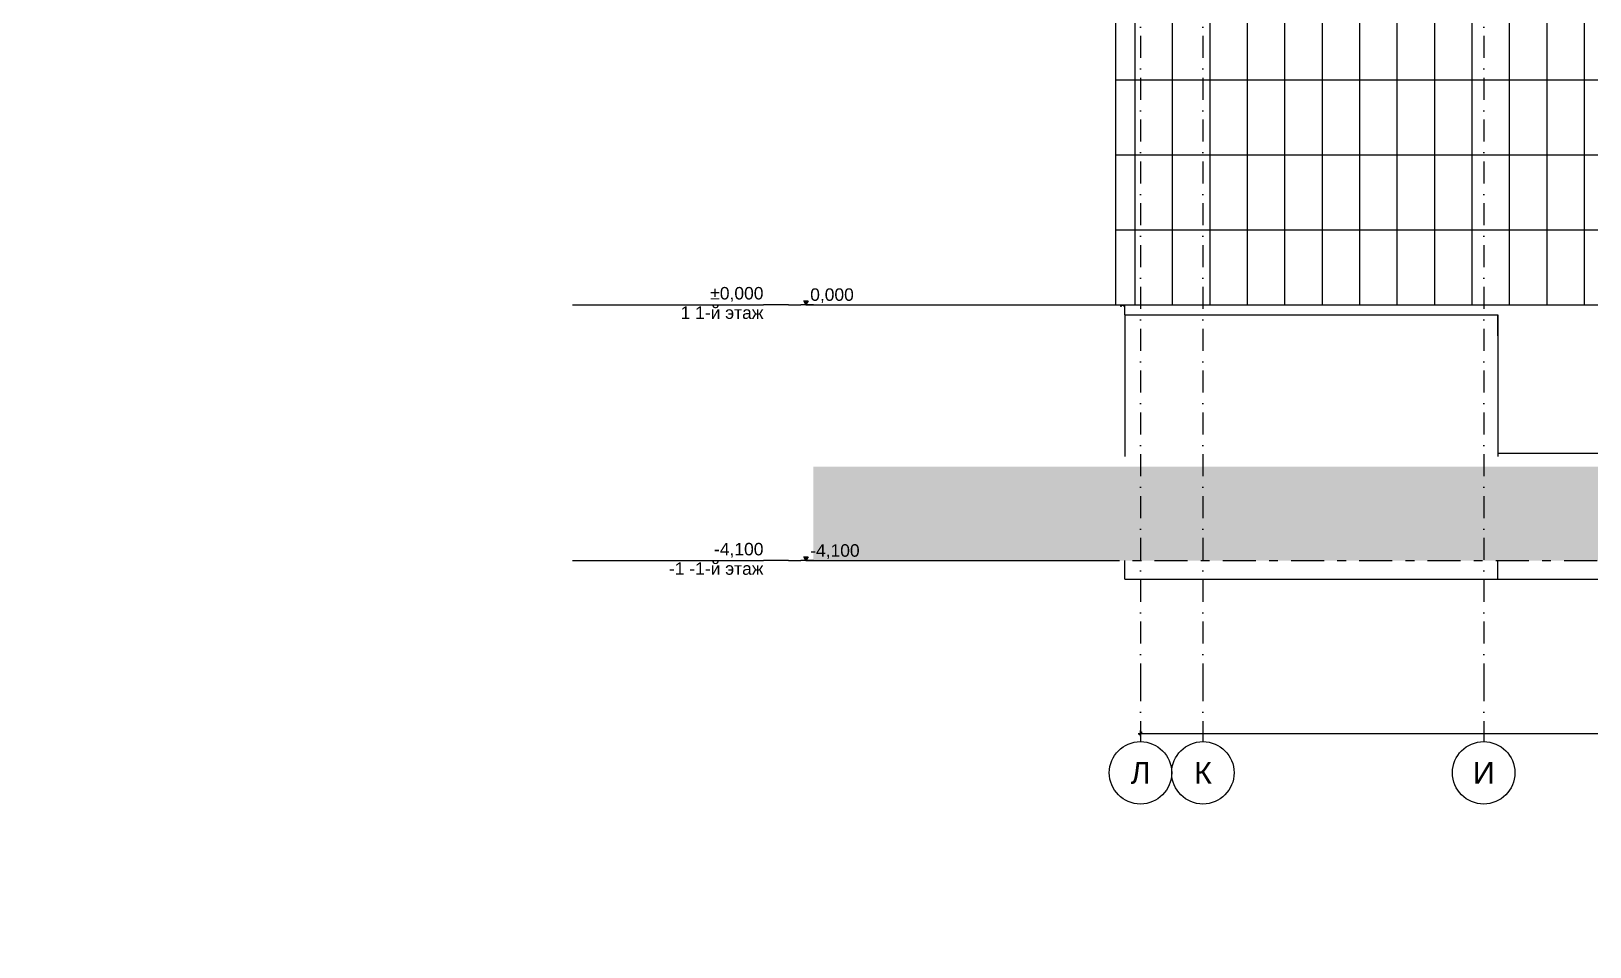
# Model space of a CAD drawing. Header units: millimetres. Extents: x 1499747 to 4341325, y -28481 to 441852.
# Drawn here: x 4251979 to 4276957, y 270565 to 285236 of the extents above; entities that cross this region are included whole.
import ezdxf
from ezdxf.xclip import XClip

# ---------------------------------------------------------------- set-up
doc = ezdxf.new("R2010")
doc.units = ezdxf.units.MM
doc.header["$MEASUREMENT"] = 0
doc.header["$XCLIPFRAME"] = 0
doc.linetypes.add('Штрих-Штриховая', pattern=[1093.611073, 529.166651, -211.666656, 141.111112, -211.666656])
doc.linetypes.add('Штрихпунктирная', pattern=[670.277762, 352.777767, -176.388884, 0, -141.111112])
for name, color, linetype, lineweight in [('2  Фасад_26_Штамп с подписью_Ном._пера__7_Ном._пера__7', 7, 'Continuous', 18), ('3 Фасад_27_0_Ном._пера__1_Ном._пера__7', 7, 'Continuous', 18), ('3 Фасад_27_0_Ном._пера__20_Ном._пера__1', 1, 'Continuous', 18), ('3 Фасад_27_Витражные окна_Ном._пера__1_Ном._пера__7', 7, 'Continuous', 18), ('3 Фасад_27_Конструктив - Колонны_Ном._пера__8_Ном._пера__12', 12, 'Continuous', 18), ('3 Фасад_27_Конструктив - Перекрытия_Ном._пера__89_Ном._пера__111', 111, 'Continuous', 18), ('3 Фасад_27_Конструктив - Стены Несущие_Ном._пера__87_Ном._пера__251', 250, 'Continuous', 18), ('3 Фасад_27_Местность - Рельеф_Ном._пера__7', 7, 'Continuous', 18), ('3 Фасад_27_Местность - Рельеф_Ном._пера__93_Ном._пера__53', 53, 'Continuous', 18), ('3 Фасад_27_Отделка керамика_Ном._пера__1_Ном._пера__7', 7, 'Continuous', 18), ('3 Фасад_27_Размер - Общий_Ном._пера__1_Ном._пера__7', 7, 'Continuous', 18), ('3 Фасад_27_Сетка кладки_Ном._пера__1_Ном._пера__7', 7, 'Continuous', 18), ('3 Фасад_27_Элемент Модели - Оси_Ном._пера__2_Ном._пера__8', 8, 'Continuous', 18)]:
    doc.layers.add(name, color=color, linetype=linetype, lineweight=lineweight)
doc.layers.add('Чертеж и Рисунок', color=7, linetype='Continuous')
doc.styles.add('СГЕНЕРИР_СТИЛЬ_1', font='')
doc.styles.add('СГЕНЕРИР_СТИЛЬ_2', font='arial.ttf')
doc.styles.get('СГЕНЕРИР_СТИЛЬ_1').set_extended_font_data('GOST Common', italic=True)

# ---------------------------------------------------------------- blocks, each defined once
blk = doc.blocks.new('Чертеж_6_26', base_point=(1593971, 9692))
at = {"layer": '2  Фасад_26_Штамп с подписью_Ном._пера__7_Ном._пера__7', "linetype": 'Continuous', "char_height": 250, "attachment_point": 7, "style": 'СГЕНЕРИР_СТИЛЬ_1'}
for insert in [(1666497, 4078), (1665411, 2895), (1666757, -397)]:
    blk.add_mtext('\\A1;{\\pql;\\fGOST Common|b0|i1|c204|p0;\\W1.000000; }', dxfattribs=dict(at, insert=insert))
blk = doc.blocks.new('Чертеж_7_27', base_point=(1694889, 9891))
at = {"layer": '3 Фасад_27_Местность - Рельеф_Ном._пера__7', "linetype": 'Continuous', "true_color": 0x939598}
blk.add_hatch(color=252, dxfattribs=at).paths.add_polyline_path([(1677947, 5791), (1716089, 5791), (1716089, 7297), (1713261, 7301), (1705006, 7297), (1677947, 7297)])
at = {"layer": '3 Фасад_27_Размер - Общий_Ном._пера__1_Ном._пера__7', "linetype": 'Continuous', "true_color": 0x939598}
for points in [[(1677828, 9891), (1677865, 9954), (1677792, 9954)], [(1677828, 5791), (1677865, 5854), (1677792, 5854)]]:
    blk.add_hatch(color=252, dxfattribs=at).paths.add_polyline_path(points)
at = {"layer": '3 Фасад_27_0_Ном._пера__1_Ном._пера__7', "color": 252, "linetype": 'Continuous', "true_color": 0x939598}
for p, q in [((1674085, 9891), (1677147, 9891)), ((1677547, 9891), (1677147, 9891)), ((1677547, 9891), (1677747, 9891)), ((1677847, 9891), (1677747, 9891)), ((1677947, 9891), (1677847, 9891)), ((1674085, 5791), (1677147, 5791)), ((1677547, 5791), (1677147, 5791)), ((1677547, 5791), (1677747, 5791)), ((1677847, 5791), (1677747, 5791)), ((1677947, 5791), (1677847, 5791))]:
    blk.add_line(p, q, dxfattribs=at)
at = {"layer": '3 Фасад_27_0_Ном._пера__20_Ном._пера__1', "color": 252, "linetype": 'Штрих-Штриховая', "true_color": 0x939598}
for p, q in [((1677947, 9891), (1716089, 9891)), ((1677947, 5791), (1716089, 5791))]:
    blk.add_line(p, q, dxfattribs=at)
at = {"layer": '3 Фасад_27_Витражные окна_Ном._пера__1_Ном._пера__7', "color": 252, "linetype": 'Continuous', "true_color": 0x939598}
for p, q in [((1682869, 9891), (1682869, 9866)), ((1682869, 9866), (1682884, 9866)), ((1682924, 9881), (1682884, 9881)), ((1682884, 9866), (1682884, 9881)), ((1682924, 9866), (1682924, 9881)), ((1682924, 9866), (1682939, 9866))]:
    blk.add_line(p, q, dxfattribs=at)
at = {"layer": '3 Фасад_27_Конструктив - Колонны_Ном._пера__8_Ном._пера__12', "color": 252, "linetype": 'Continuous', "true_color": 0x939598}
blk.add_line((1682939, 9731), (1682939, 9891), dxfattribs=at)
at = {"layer": '3 Фасад_27_Конструктив - Перекрытия_Ном._пера__89_Ном._пера__111', "linetype": 'Continuous'}
for p, q in [((1682939, 5491), (1682939, 5791)), ((1688914, 5491), (1688914, 5791)), ((1682939, 5491), (1688914, 5491)), ((1688914, 5491), (1695139, 5491))]:
    blk.add_line(p, q, dxfattribs=at)
at = {"layer": '3 Фасад_27_Конструктив - Стены Несущие_Ном._пера__87_Ном._пера__251', "color": 252, "linetype": 'Continuous', "true_color": 0x939598}
for p, q in [((1682939, 9731), (1688714, 9731)), ((1682939, 9731), (1682939, 7457)), ((1688714, 9731), (1688914, 9731)), ((1688914, 9731), (1688914, 7457)), ((1688914, 9391), (1688914, 9731)), ((1688914, 9391), (1688914, 7510))]:
    blk.add_line(p, q, dxfattribs=at)
at = {"layer": '3 Фасад_27_Местность - Рельеф_Ном._пера__93_Ном._пера__53', "color": 252, "linetype": 'Continuous', "true_color": 0x939598}
blk.add_line((1688914, 7510), (1695139, 7510), dxfattribs=at)
at = {"layer": '3 Фасад_27_Отделка керамика_Ном._пера__1_Ном._пера__7', "color": 252, "linetype": 'Continuous', "true_color": 0x939598}
for p, q in [((1682789, 19591), (1682789, 9891)), ((1682789, 9891), (1692326, 9891))]:
    blk.add_line(p, q, dxfattribs=at)
at = {"layer": '3 Фасад_27_Размер - Общий_Ном._пера__1_Ном._пера__7', "color": 252, "linetype": 'Continuous', "true_color": 0x939598}
for p, q in [((1677828, 9891), (1677781, 9891)), ((1677828, 9891), (1677792, 9954)), ((1677792, 9954), (1677865, 9954)), ((1677865, 9954), (1677828, 9891)), ((1677828, 9891), (1682489, 9891)), ((1677828, 5791), (1677781, 5791)), ((1677828, 5791), (1677792, 5854)), ((1677792, 5854), (1677865, 5854)), ((1677865, 5854), (1677828, 5791)), ((1677828, 5791), (1682639, 5791)), ((1683151, 3023), (1683189, 3023)), ((1683214, 3048), (1683164, 2998)), ((1683189, 2976), (1683189, 3070)), ((1683189, 3023), (1713089, 3023))]:
    blk.add_line(p, q, dxfattribs=at)
at = {"layer": '3 Фасад_27_Сетка кладки_Ном._пера__1_Ном._пера__7', "color": 252, "linetype": 'Continuous', "true_color": 0x939598, "flags": 128}
for points in [[(1683099, 19591), (1683099, 9891)], [(1683699, 19591), (1683699, 9891)], [(1684299, 19591), (1684299, 9891)], [(1684899, 19591), (1684899, 9891)], [(1685499, 19591), (1685499, 9891)], [(1686099, 19591), (1686099, 9891)], [(1686699, 19591), (1686699, 9891)], [(1687299, 19591), (1687299, 9891)], [(1687899, 19591), (1687899, 9891)], [(1688499, 19591), (1688499, 9891)], [(1689099, 19591), (1689099, 9891)], [(1689699, 19591), (1689699, 9891)], [(1690299, 19591), (1690299, 9891)], [(1682789, 13492), (1692326, 13492)], [(1682789, 12292), (1692326, 12292)], [(1682789, 11092), (1692326, 11092)]]:
    blk.add_lwpolyline(points, dxfattribs=at)
at = {"layer": '3 Фасад_27_Элемент Модели - Оси_Ном._пера__2_Ном._пера__8', "linetype": 'Штрихпунктирная'}
for p, q in [((1683189, 18891), (1683189, 3891)), ((1684189, 18891), (1684189, 3891)), ((1688689, 18891), (1688689, 3891)), ((1683189, 3891), (1683189, 2891)), ((1684189, 3891), (1684189, 2891)), ((1688689, 3891), (1688689, 2891))]:
    blk.add_line(p, q, dxfattribs=at)
at = {"layer": '3 Фасад_27_Элемент Модели - Оси_Ном._пера__2_Ном._пера__8', "linetype": 'Continuous'}
for p, q in [((1683189, 3891), (1683189, 3891)), ((1683189, 3891), (1683189, 3891)), ((1684189, 3891), (1684189, 3891)), ((1684189, 3891), (1684189, 3891)), ((1688689, 3891), (1688689, 3891)), ((1688689, 3891), (1688689, 3891))]:
    blk.add_line(p, q, dxfattribs=at)
for centre in [(1683189, 2391), (1684189, 2391), (1688689, 2391)]:
    blk.add_circle(centre, 500, dxfattribs=at)
at = {"layer": '3 Фасад_27_0_Ном._пера__1_Ном._пера__7', "color": 252, "linetype": 'Continuous', "true_color": 0x939598, "char_height": 200, "attachment_point": 3, "line_spacing_factor": 0.934264, "style": 'СГЕНЕРИР_СТИЛЬ_2'}
for s, insert in [('\\A1;{\\pqr;\\pt0;\\fArial|b0|i0|c204|p0;\\W1.000000;±0,000\\P\\pqr;\\pt0;\\fArial|b0|i0|c204|p0;\\W1.000000;1 1-й этаж}', (1677147, 10175)), ('\\A1;{\\pqr;\\pt0;\\fArial|b0|i0|c204|p0;\\W1.000000;-4,100\\P\\pqr;\\pt0;\\fArial|b0|i0|c204|p0;\\W1.000000;-1 -1-й этаж}', (1677147, 6075))]:
    blk.add_mtext(s, dxfattribs=dict(at, insert=insert))
at = {"layer": '3 Фасад_27_Размер - Общий_Ном._пера__1_Ном._пера__7', "color": 252, "linetype": 'Continuous', "true_color": 0x939598, "char_height": 200, "attachment_point": 7, "style": 'СГЕНЕРИР_СТИЛЬ_2'}
for s, insert in [('\\A1;{\\pql;\\fArial|b0|i0|c204|p0;\\W1.000000;0,000}', (1677896, 9916)), ('\\A1;{\\pql;\\fArial|b0|i0|c204|p0;\\W1.000000;-4,100}', (1677896, 5816))]:
    blk.add_mtext(s, dxfattribs=dict(at, insert=insert))
at = {"layer": '3 Фасад_27_Элемент Модели - Оси_Ном._пера__2_Ном._пера__8', "linetype": 'Continuous', "char_height": 350, "attachment_point": 1, "style": 'СГЕНЕРИР_СТИЛЬ_2'}
for s, insert in [('\\A1;{\\pql;\\fArial|b0|i0|c204|p0;\\W1.000000;Л}', (1683031, 2566)), ('\\A1;{\\pql;\\fArial|b0|i0|c204|p0;\\W1.000000;К}', (1684049, 2566)), ('\\A1;{\\pql;\\fArial|b0|i0|c204|p0;\\W1.000000;И}', (1688516, 2566))]:
    blk.add_mtext(s, dxfattribs=dict(at, insert=insert))

msp = doc.modelspace()

# ---------------------------------------------------------------- block references
at = {"layer": 'Чертеж и Рисунок', "linetype": 'Continuous'}
ref = msp.add_blockref('Чертеж_6_26', (4180538.6, 280653.8), dxfattribs=at)
XClip(ref).set_block_clipping_path([(1584000, -1363.8745008171), (1668000, 58641.949014614)])
ref = msp.add_blockref('Чертеж_7_27', (4281456.3, 280853.2), dxfattribs=at)
XClip(ref).set_block_clipping_path([(1672000, -690.0489564684), (1756000, 59100.2549307365)])

doc.saveas('drawing.dxf')
